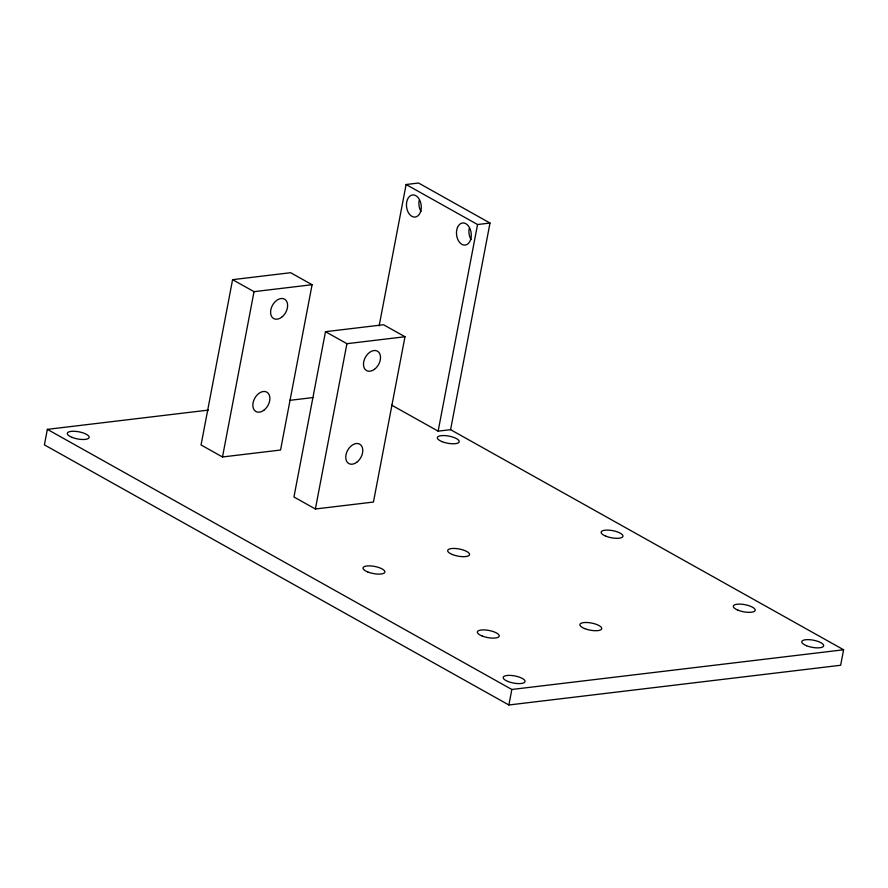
<?xml version="1.0" encoding="UTF-8"?>
<svg xmlns="http://www.w3.org/2000/svg" width="888" height="888" viewBox="0 0 888 888"><rect width="100%" height="100%" fill="white"/><g stroke="black" fill="none" stroke-linecap="round" stroke-linejoin="round"><path stroke-width="1.33" d="M208.391 410.09L47.353 429.359L44.4 444.866L508.88 704.983L840.647 665.267L843.6 649.772L450.582 429.67L438.139 431.157L391.697 405.15M232.589 279.665L201.054 444.966L222.488 456.976L280.553 450.027L312.088 284.715L290.642 272.716L232.589 279.665L254.024 291.664L312.088 284.715M222.488 456.976L254.024 291.664M325.485 331.69L293.95 496.991L315.384 508.991L373.448 502.042L404.984 336.741L383.538 324.742L325.485 331.69L346.919 343.689L404.984 336.741M315.384 508.991L346.919 343.689M379.132 325.885L406.105 184.515L418.537 183.017L489.998 223.043L450.582 429.67M438.139 431.157L477.555 224.531L406.105 184.515M508.88 704.983L511.832 689.476L47.353 429.359M477.555 224.531L489.998 223.043M289.599 400.366L312.998 397.569M511.832 689.476L843.6 649.772M421.023 211.466A11.122 7.348 83.2 0 1 419.158 200.522M471.04 239.483A11.122 7.348 83.2 0 1 469.175 228.538M605.905 536.197A11.122 3.619 10.8 0 0 622.976 536.33A11.122 3.619 10.8 0 0 607.303 530.081A11.122 3.619 10.8 0 0 605.905 536.197M738.095 610.223A11.122 3.619 10.8 0 0 755.177 610.356A11.122 3.619 10.8 0 0 739.504 604.106A11.122 3.619 10.8 0 0 738.095 610.223M452.458 554.556A11.122 3.619 10.8 0 0 469.541 554.689A11.122 3.619 10.8 0 0 453.868 548.44A11.122 3.619 10.8 0 0 452.458 554.556M584.659 628.593A11.122 3.619 10.8 0 0 601.731 628.726A11.122 3.619 10.8 0 0 586.058 622.477A11.122 3.619 10.8 0 0 584.659 628.593M367.799 571.983A11.122 3.619 10.8 0 0 384.87 572.116A11.122 3.619 10.8 0 0 369.197 565.867A11.122 3.619 10.8 0 0 367.799 571.983M482.129 636.008A11.122 3.619 10.8 0 0 499.211 636.141A11.122 3.619 10.8 0 0 483.538 629.892A11.122 3.619 10.8 0 0 482.129 636.008M407.47 199.467A11.122 7.348 83.2 0 0 413.808 217.027A11.122 7.348 83.2 0 0 420.313 201.532A11.122 7.348 83.2 0 0 407.47 199.467M457.487 227.483A11.122 7.348 83.2 0 0 463.825 245.044A11.122 7.348 83.2 0 0 470.329 229.548A11.122 7.348 83.2 0 0 457.487 227.483M356.71 462.315A11.122 7.526 -60.8 0 0 360.128 444.422A11.122 7.526 -60.8 0 0 345.976 454.856A11.122 7.526 -60.8 0 0 356.71 462.315M374.447 369.33A11.122 7.526 -60.8 0 0 377.866 351.437A11.122 7.526 -60.8 0 0 363.714 361.871A11.122 7.526 -60.8 0 0 374.447 369.33M281.552 317.305A11.122 7.526 -60.8 0 0 284.97 299.411A11.122 7.526 -60.8 0 0 270.818 309.845A11.122 7.526 -60.8 0 0 281.552 317.305M263.814 410.289A11.122 7.526 -60.8 0 0 267.233 392.396A11.122 7.526 -60.8 0 0 253.08 402.83A11.122 7.526 -60.8 0 0 263.814 410.289M72.072 437.373A11.122 3.619 10.8 0 0 89.155 437.507A11.122 3.619 10.8 0 0 73.482 431.257A11.122 3.619 10.8 0 0 72.072 437.373M507.969 681.485A11.122 3.619 10.8 0 0 525.041 681.618A11.122 3.619 10.8 0 0 509.368 675.368A11.122 3.619 10.8 0 0 507.969 681.485M806.559 645.743A11.122 3.619 10.8 0 0 823.642 645.876A11.122 3.619 10.8 0 0 807.969 639.626A11.122 3.619 10.8 0 0 806.559 645.743M442.124 441.658A11.122 3.619 10.8 0 0 459.207 441.791A11.122 3.619 10.8 0 0 443.534 435.542A11.122 3.619 10.8 0 0 442.124 441.658"/></g></svg>
